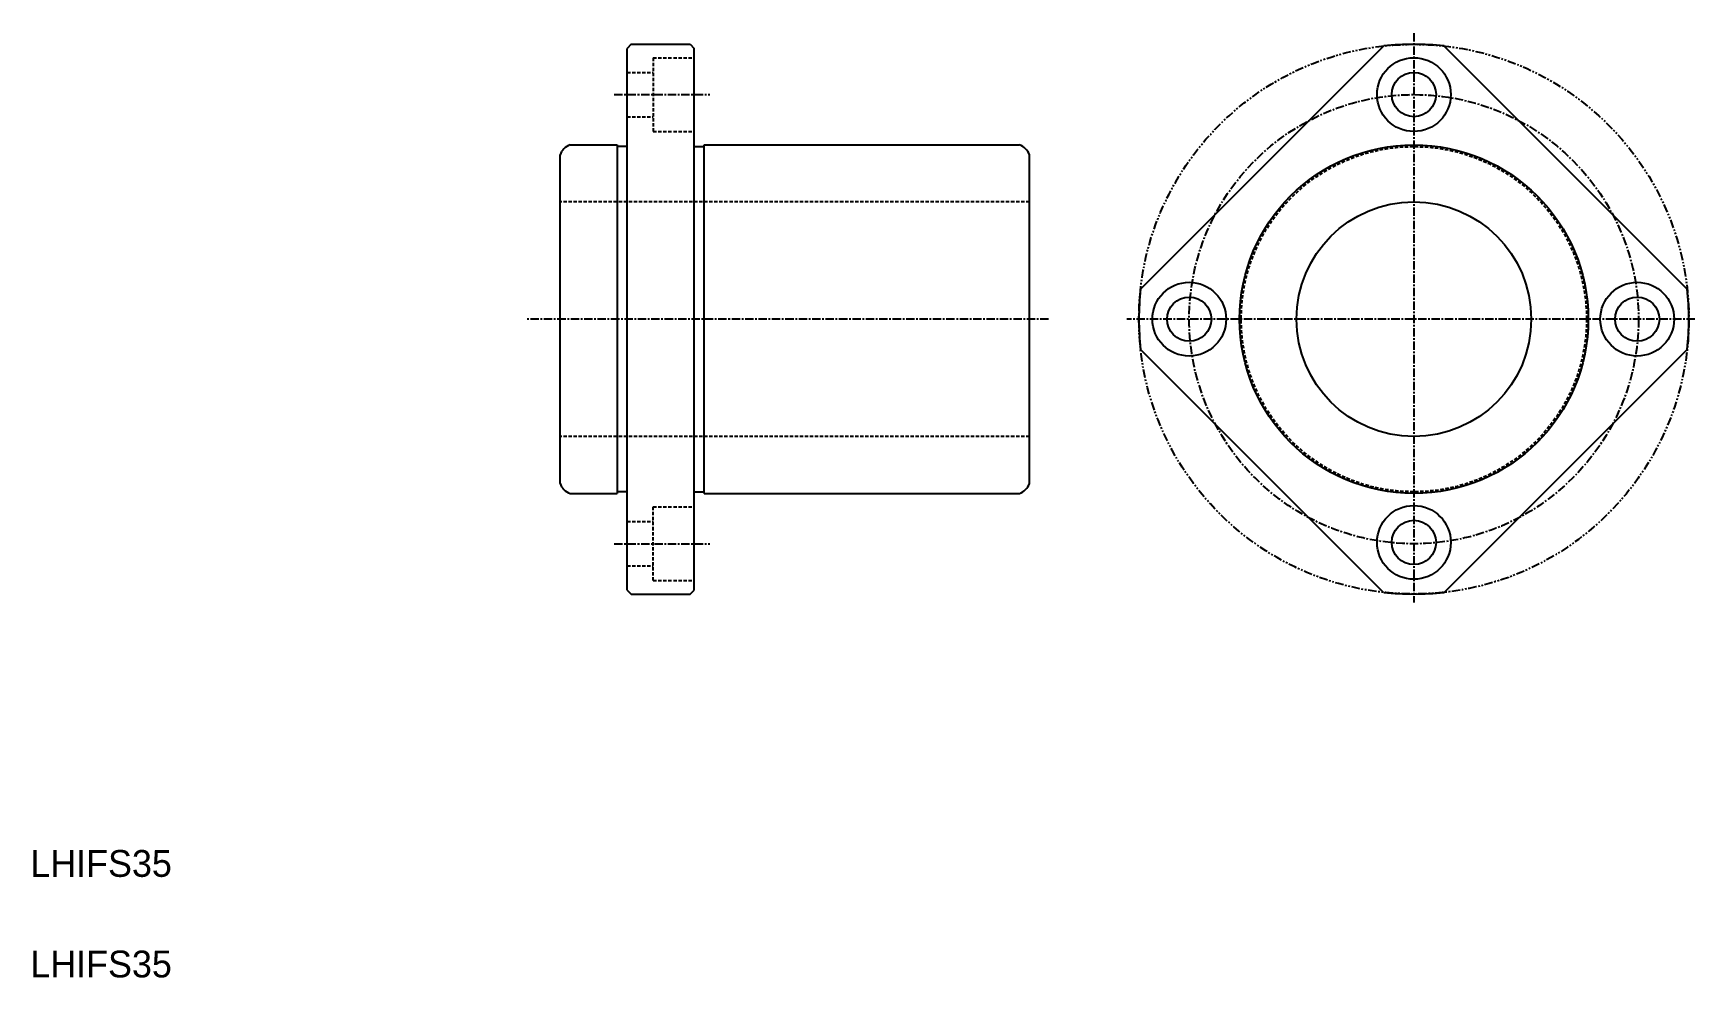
# Model space of a CAD drawing. Extents: x 10 to 258, y 10 to 151.
import ezdxf

# ---------------------------------------------------------------- set-up
doc = ezdxf.new("R2010")
doc.units = 0
for name, pattern in [('CENTER', [2, 1.25, -0.25, 0.25, -0.25]), ('DASHED', [0.75, 0.5, -0.25]), ('PHANTOM', [2.5, 1.25, -0.25, 0.25, -0.25, 0.25, -0.25])]:
    doc.linetypes.add(name, pattern=pattern)
doc.layers.get('0').update_dxf_attribs({"linetype": 'CONTINUOUS'})
doc.layers.add('CENTER', color=1, linetype='CENTER')

msp = doc.modelspace()

# ---------------------------------------------------------------- linework, layer by layer
at = {"color": 7, "linetype": 'CONTINUOUS'}
for p, q in [((99.59, 149.19), (98.99, 148.59)), ((99.59, 149.19), (108.39, 149.19)), ((108.39, 149.19), (108.99, 148.59)), ((211.81, 148.94), (175.56, 112.69)), ((257.07, 112.69), (220.82, 148.94)), ((98.99, 67.79), (98.99, 148.59)), ((108.99, 67.79), (108.99, 148.59)), ((90.49, 134.19), (97.49, 134.19)), ((97.49, 134.19), (97.49, 82.19)), ((98.99, 133.94), (97.49, 133.94)), ((108.99, 133.94), (110.49, 133.94)), ((110.49, 134.19), (157.5, 134.19)), ((110.49, 82.19), (110.49, 134.19)), ((88.99, 83.68), (88.99, 132.69)), ((158.99, 83.68), (158.99, 132.69)), ((211.81, 67.44), (175.56, 103.68)), ((220.82, 67.44), (257.07, 103.68)), ((90.49, 82.19), (97.49, 82.19)), ((98.99, 82.44), (97.49, 82.44)), ((108.99, 82.44), (110.49, 82.44)), ((110.49, 82.19), (157.5, 82.19)), ((98.99, 67.79), (99.59, 67.19)), ((99.59, 67.19), (108.39, 67.19)), ((108.39, 67.19), (108.99, 67.79))]:
    msp.add_line(p, q, dxfattribs=at)
at = {"color": 3, "linetype": 'DASHED'}
for p, q in [((102.89, 147.19), (102.89, 136.19)), ((102.89, 147.19), (108.99, 147.19)), ((98.99, 144.99), (102.89, 144.99)), ((98.99, 138.39), (102.89, 138.39)), ((102.89, 136.19), (108.99, 136.19)), ((158.99, 125.69), (88.99, 125.69)), ((158.99, 90.69), (88.99, 90.69)), ((102.89, 69.19), (102.89, 80.19)), ((102.89, 80.19), (108.99, 80.19)), ((98.99, 77.99), (102.89, 77.99)), ((98.99, 71.39), (102.89, 71.39)), ((102.89, 69.19), (108.99, 69.19))]:
    msp.add_line(p, q, dxfattribs=at)
at = {"color": 3, "linetype": 'PHANTOM'}
msp.add_circle((216.32, 108.19), 41, dxfattribs=at)
at = {"color": 7, "linetype": 'CONTINUOUS'}
for centre, radius in [((216.32, 141.69), 5.5), ((216.32, 141.69), 3.3), ((216.32, 108.19), 26), ((216.32, 108.19), 17.5), ((182.82, 108.19), 5.5), ((249.62, 108.19), 5.5), ((182.82, 108.19), 3.3), ((249.62, 108.19), 3.3), ((216.32, 74.89), 5.5), ((216.32, 74.89), 3.3)]:
    msp.add_circle(centre, radius, dxfattribs=at)
at = {"color": 3, "linetype": 'DASHED'}
msp.add_circle((216.32, 108.19), 25.75, dxfattribs=at)
at = {"color": 7, "linetype": 'CONTINUOUS'}
for centre, radius, start, end in [((216.32, 108.19), 41, 83.6947, 96.3053), ((91.34, 131.84), 2.5, 109.9484, 160.0516), ((156.64, 131.84), 2.5, 19.9484, 70.0516), ((216.32, 108.19), 41, 173.6947, 186.3053), ((216.32, 108.19), 41, 353.6947, 6.3053), ((91.34, 84.54), 2.5, 199.9484, 250.0516), ((156.64, 84.54), 2.5, 289.9484, 340.0516), ((216.32, 108.19), 41, 263.6947, 276.3053)]:
    msp.add_arc(centre, radius, start, end, dxfattribs=at)
at = {"layer": 'CENTER', "color": 1, "linetype": 'CENTER'}
for p, q in [((216.32, 150.85), (216.32, 65.95)), ((97.07, 141.69), (111.34, 141.69)), ((161.84, 108.19), (84.09, 108.19)), ((258.2, 108.19), (173.52, 108.19)), ((97.07, 74.69), (111.34, 74.69))]:
    msp.add_line(p, q, dxfattribs=at)
msp.add_circle((216.32, 108.19), 33.5, dxfattribs=at)

# ---------------------------------------------------------------- texts
for p in [(10, 25), (10, 10)]:
    msp.add_text('LHIFS35', height=4).set_placement(p)

doc.saveas('drawing.dxf')
